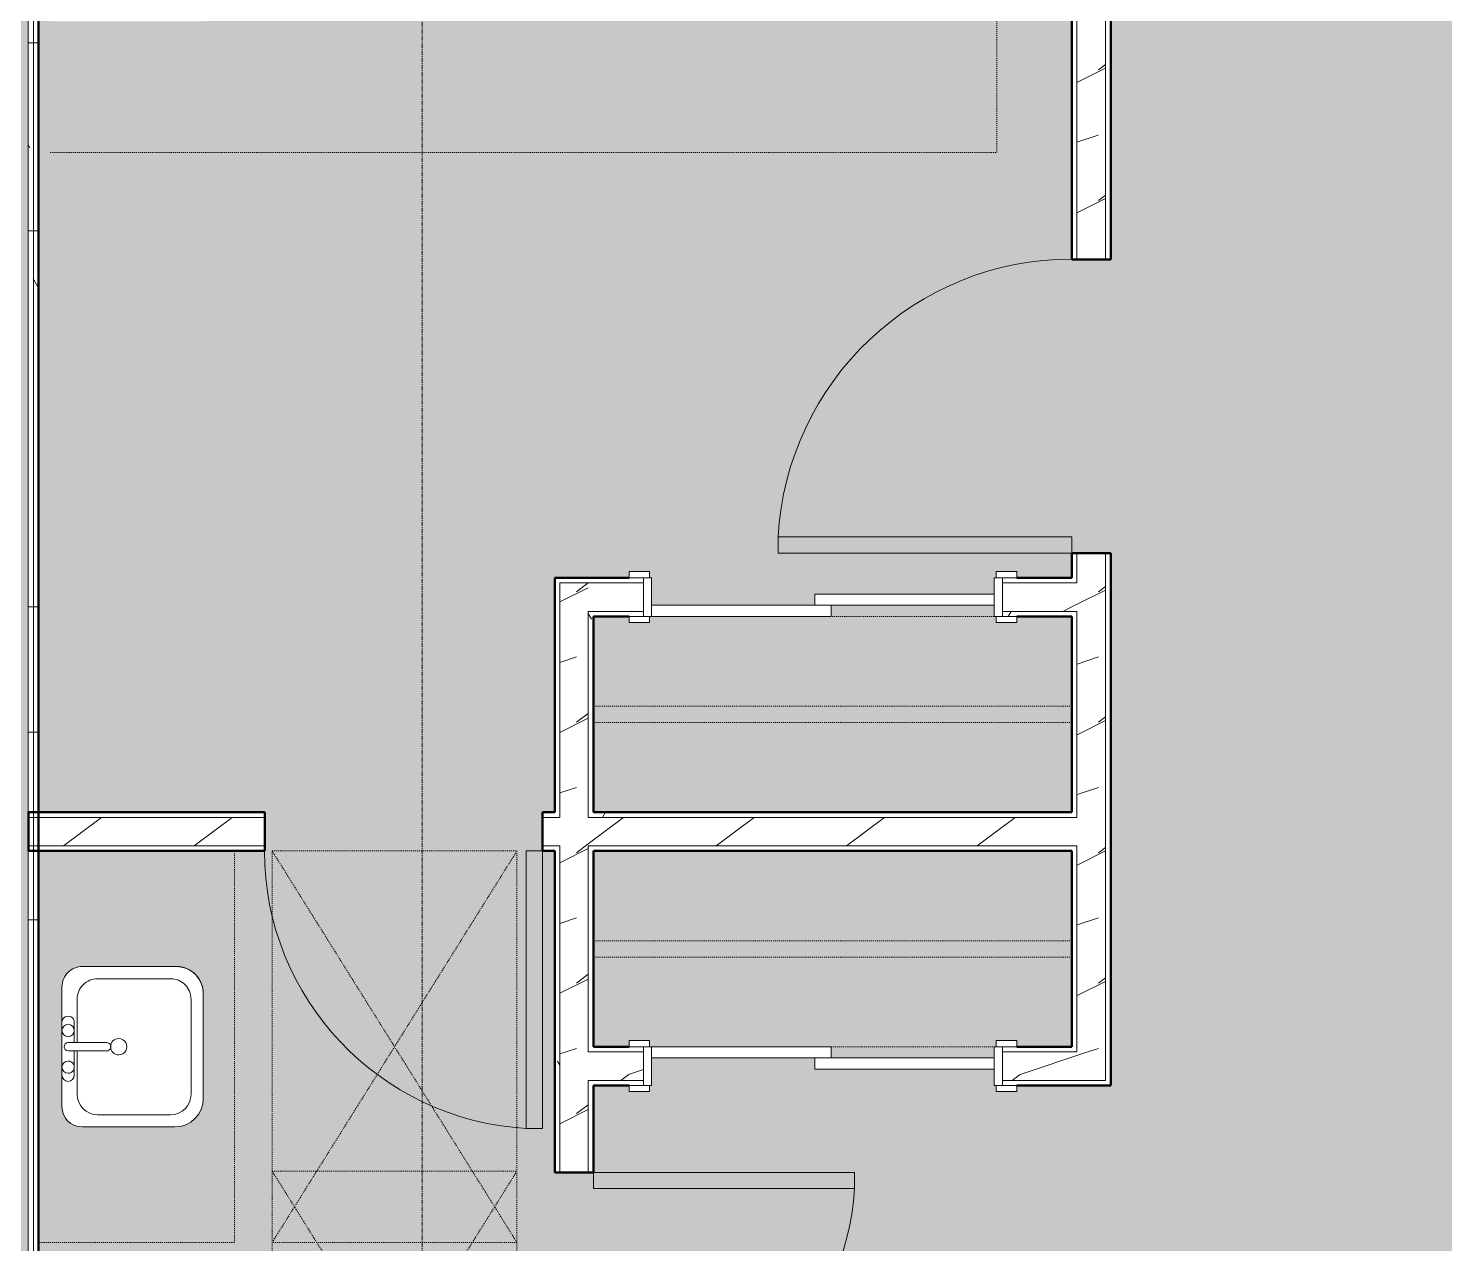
# Model space of a CAD drawing. Header units: inches. Extents: x -4218 to -1814, y 9706 to 12426.
# Drawn here: x -3202.6 to -3029, y 10535.7 to 10684.7 of the extents above; entities that cross this region are included whole.
import ezdxf

# ---------------------------------------------------------------- set-up
doc = ezdxf.new("R2010")
doc.units = ezdxf.units.IN
doc.header["$MEASUREMENT"] = 0
doc.linetypes.add('Dash', pattern=[0.25, 0.125, -0.125])
doc.linetypes.add('Grid Line 1_2_', pattern=[0.875, 0.5, -0.125, 0.125, -0.125])
for name, color, linetype, lineweight in [('0-1', 7, 'Continuous', 5), ('0-2', 10, 'Continuous', 13), ('A-AREA-PATT-4', 41, 'Continuous', 9), ('A-DOOR-1', 7, 'Continuous', 9), ('A-DOOR-2', 50, 'Continuous', 20), ('A-DOOR-FRAM-1', 50, 'Continuous', 20), ('A-GENM-HDLN-1', 7, 'Dash', 9), ('A-WALL', 113, 'Continuous', 13), ('A-WALL-2', 250, 'Continuous', 50), ('A-WALL-3', 10, 'Continuous', 13), ('A-WALL-PATT-1', 7, 'Continuous', 9), ('A-WALL-PATT-2', 253, 'Continuous', 9), ('A-WALL-PATT-4', 111, 'Continuous', 9), ('I-FURN-1', 7, 'Continuous', 9), ('I-FURN-HDLN-1', 7, 'Dash', 9), ('I-WALL-3', 2, 'Continuous', 50), ('P-SANR-FIXT-2', 7, 'Continuous', 9), ('Q-CASE-HDLN-1', 7, 'Dash', 9), ('S-GRID-1', 1, 'Grid Line 1_2_', 9)]:
    doc.layers.add(name, color=color, linetype=linetype, lineweight=lineweight)
pattern_1 = [(0, (0, 0), (30.72, 7.68), [1.267, -21.773, 1.267, -21.773, -122.88]), (0, (0, 0), (30.72, 7.68), [-46.08, 1.267, -44.813, 1.267, -21.773, -53.76]), (0, (0, 0), (30.72, 7.68), [-115.2, 1.267, -14.093, 1.267, -37.133]), (120, (11.52, 3.84), (-22.011075, 22.7643004), [1.267, -21.773, 1.267, -21.773, -122.88]), (120, (11.52, 3.84), (-22.011075, 22.7643004), [-46.08, 1.267, -44.813, 1.267, -21.773, -53.76]), (120, (11.52, 3.84), (-22.011075, 22.7643004), [-115.2, 1.267, -14.093, 1.267, -37.133]), (240, (15.36, 19.2), (-8.708925, -30.4443004), [1.267, -21.773, 1.267, -21.773, -122.88]), (240, (15.36, 19.2), (-8.708925, -30.4443004), [-46.08, 1.267, -44.813, 1.267, -21.773, -53.76]), (240, (15.36, 19.2), (-8.708925, -30.4443004), [-115.2, 1.267, -14.093, 1.267, -37.133])]
pattern_2 = [(216.87, (6.397, 15.994), (47.9809429, 31.9870857), [7.997, -71.971]), (206.565, (15.994, 11.196), (-15.993714, -15.9941327), [17.881, -17.881]), (198.435, (15.994, 3.199), (-31.9867405, -15.9938803), [10.115, -40.461])]

# ---------------------------------------------------------------- blocks, each defined once
blk = doc.blocks.new('Single-Flush - 32_ x 84_-1372863-FLOOR PLAN - 3RD FLOOR')
at = {"layer": 'A-DOOR-1'}
blk.add_arc((16, -2.37), 32.07, 180, 266.4241, dxfattribs=at)
at = {"layer": 'A-DOOR-2'}
for p, q in [((14, -2.37), (14, -34.38)), ((16, -2.37), (14, -2.37)), ((16, -2.37), (16, -34.38)), ((16, -34.38), (14, -34.38))]:
    blk.add_line(p, q, dxfattribs=at)
blk = doc.blocks.new('Single-Flush - 36_ x 84_-1372824-FLOOR PLAN - 3RD FLOOR')
at = {"layer": 'A-DOOR-1'}
blk.add_arc((18, -2.37), 36.07, 180, 266.8211, dxfattribs=at)
at = {"layer": 'A-DOOR-2'}
for p, q in [((16, -2.37), (16, -38.39)), ((18, -2.37), (16, -2.37)), ((18, -2.37), (18, -38.39)), ((18, -38.39), (16, -38.39))]:
    blk.add_line(p, q, dxfattribs=at)
blk = doc.blocks.new('FOLDING_SLIDING CLOSET - 42_ x 80_-1372841-FLOOR PLAN - 3RD FLOOR')
at = {"layer": 'A-DOOR-1'}
for p, q in [((-23.75, 3.25), (-21.25, 3.25)), ((-23.75, 2.5), (-23.75, 3.25)), ((-21.25, 2.5), (-23.75, 2.5)), ((-21.25, 3.25), (-21.25, 2.5)), ((21.25, 3.25), (23.75, 3.25)), ((21.25, 2.5), (21.25, 3.25)), ((23.75, 2.5), (21.25, 2.5)), ((23.75, 3.25), (23.75, 2.5)), ((-23.75, -2.25), (-21.25, -2.25)), ((-23.75, -3), (-23.75, -2.25)), ((-21.25, -3), (-23.75, -3)), ((-21.25, -2.25), (-21.25, -3)), ((21.25, -2.25), (23.75, -2.25)), ((21.25, -3), (21.25, -2.25)), ((23.75, -3), (21.25, -3)), ((23.75, -2.25), (23.75, -3))]:
    blk.add_line(p, q, dxfattribs=at)
at = {"layer": 'A-DOOR-2'}
for p, q in [((-1, 0.5), (21, 0.5)), ((-1, -0.88), (-1, 0.5)), ((21, 0.5), (21, -0.88)), ((-21, -0.88), (1, -0.88)), ((-21, -2.25), (-21, -0.88)), ((21, -0.88), (-1, -0.88)), ((1, -0.88), (1, -2.25)), ((1, -2.25), (-21, -2.25))]:
    blk.add_line(p, q, dxfattribs=at)
at = {"layer": 'A-DOOR-FRAM-1'}
for p, q in [((-22, 2.5), (-21, 2.5)), ((-22, -2.25), (-22, 2.5)), ((-21, 2.5), (-21, -2.25)), ((21, 2.5), (22, 2.5)), ((21, -2.25), (21, 2.5)), ((22, 2.5), (22, -2.25)), ((-21, -2.25), (-22, -2.25)), ((22, -2.25), (21, -2.25))]:
    blk.add_line(p, q, dxfattribs=at)
blk = doc.blocks.new('OD_CW_Closet - OD_CW_Closet-V31-FLOOR PLAN - 3RD FLOOR')
at = {"layer": 'Q-CASE-HDLN-1'}
for p, q in [((7.5, 24), (0.74, 24)), ((0.74, 24), (0.74, 0)), ((30.25, 24), (10.25, 24)), ((59.38, 24), (55, 24)), ((59.38, 0), (59.38, 24)), ((0.74, 13), (59.38, 13)), ((0.74, 11), (59.38, 11)), ((0.74, 0), (59.38, 0))]:
    blk.add_line(p, q, dxfattribs=at)
blk = doc.blocks.new('OD_CW_Closet - OD_CW_Closet-V32-FLOOR PLAN - 3RD FLOOR')
at = {"layer": 'Q-CASE-HDLN-1'}
for p, q in [((59.38, 24), (0.74, 24)), ((0.74, 24), (0.74, 0)), ((59.38, 0), (59.38, 24)), ((0.74, 13), (59.38, 13)), ((0.74, 11), (59.38, 11)), ((0.74, 0), (7.5, 0)), ((10.25, 0), (30.25, 0)), ((55, 0), (59.38, 0))]:
    blk.add_line(p, q, dxfattribs=at)
blk = doc.blocks.new('FOLDING_SLIDING CLOSET - 42_ x 80_-1372832-FLOOR PLAN - 3RD FLOOR')
at = {"layer": 'A-DOOR-1'}
for p, q in [((-21.25, 3), (-23.75, 3)), ((-23.75, 3), (-23.75, 2.25)), ((-23.75, 2.25), (-21.25, 2.25)), ((-21.25, 2.25), (-21.25, 3)), ((23.75, 3), (21.25, 3)), ((21.25, 3), (21.25, 2.25)), ((21.25, 2.25), (23.75, 2.25)), ((23.75, 2.25), (23.75, 3)), ((-21.25, -2.5), (-23.75, -2.5)), ((-23.75, -2.5), (-23.75, -3.25)), ((-23.75, -3.25), (-21.25, -3.25)), ((-21.25, -3.25), (-21.25, -2.5)), ((23.75, -2.5), (21.25, -2.5)), ((21.25, -2.5), (21.25, -3.25)), ((21.25, -3.25), (23.75, -3.25)), ((23.75, -3.25), (23.75, -2.5))]:
    blk.add_line(p, q, dxfattribs=at)
at = {"layer": 'A-DOOR-2'}
for p, q in [((1, 2.25), (-21, 2.25)), ((-21, 2.25), (-21, 0.88)), ((1, 0.88), (1, 2.25)), ((-21, 0.88), (1, 0.88)), ((21, 0.88), (-1, 0.88)), ((-1, 0.88), (-1, -0.5)), ((21, -0.5), (21, 0.88)), ((-1, -0.5), (21, -0.5))]:
    blk.add_line(p, q, dxfattribs=at)
at = {"layer": 'A-DOOR-FRAM-1'}
for p, q in [((-21, 2.25), (-22, 2.25)), ((-22, 2.25), (-22, -2.5)), ((-21, -2.5), (-21, 2.25)), ((21, 2.25), (21, -2.5)), ((22, 2.25), (21, 2.25)), ((22, -2.5), (22, 2.25)), ((-22, -2.5), (-21, -2.5)), ((21, -2.5), (22, -2.5))]:
    blk.add_line(p, q, dxfattribs=at)
blk = doc.blocks.new('Bed-Standard - King 78_ x 80_-1242963-FLOOR PLAN - 3RD FLOOR')
at = {"layer": 'I-FURN-1'}
for p, q in [((49.69, 38.2), (-28.31, 38.2)), ((-28.31, 38.2), (-28.31, -41.8)), ((49.69, -41.8), (49.69, 38.2)), ((-25.31, 36.2), (-25.31, 24.2)), ((-25.31, 36.2), (46.69, 36.2)), ((46.69, 36.2), (46.69, 24.2)), ((49.69, 24.2), (-28.31, 17.63)), ((-25.31, 24.2), (46.69, 24.2)), ((-28.31, -41.8), (49.69, -41.8))]:
    blk.add_line(p, q, dxfattribs=at)
at = {"layer": 'I-FURN-HDLN-1'}
for p, q in [((-64.31, 38.2), (-64.31, -77.8)), ((73.69, -77.8), (73.69, 38.2)), ((-64.31, -77.8), (73.69, -77.8))]:
    blk.add_line(p, q, dxfattribs=at)
blk = doc.blocks.new('M_Sink Vanity-Square - 500 x 440mm-1352614-FLOOR PLAN - 3RD FLOOR')
at = {"layer": 'P-SANR-FIXT-2'}
for p, q in [((7.96, 7.09), (-6.72, 7.09)), ((7.96, 7.09), (-6.72, 7.09)), ((3.62, 7.09), (-2.88, 7.09)), ((0.12, 5.22), (-5.22, 5.22)), ((-2.88, 5.59), (0.12, 5.59)), ((0.12, 6.33), (0.12, 1.59)), ((1.12, 6.33), (1.12, 1.59)), ((1.12, 5.59), (3.62, 5.59)), ((6.46, 5.22), (1.12, 5.22)), ((-9.22, 4.59), (-9.22, -6.73)), ((-9.22, 4.59), (-9.22, -6.73)), ((10.46, -6.91), (10.46, 4.59)), ((10.46, -6.91), (10.46, 4.59)), ((-7.72, 2.72), (-7.72, -6.23)), ((8.96, -6.23), (8.96, 2.72)), ((-5.72, -10.23), (7.14, -10.23)), ((-5.72, -10.23), (7.14, -10.23)), ((-5.22, -8.73), (6.46, -8.73))]:
    blk.add_line(p, q, dxfattribs=at)
for centre, radius, start, end in [((-6.72, 4.59), 2.5, 90, 180), ((-6.72, 4.59), 2.5, 90, 180), ((-2.88, 6.34), 0.75, 90, 270), ((-1.88, 6.34), 0.75, 360, 180), ((2.62, 6.34), 0.75, 360, 180), ((3.62, 6.34), 0.75, 270, 90), ((7.96, 4.59), 2.5, 0, 90), ((7.96, 4.59), 2.5, 360, 90), ((-5.22, 2.72), 2.5, 90, 180), ((-1.88, 6.34), 0.75, 180, 0), ((0.62, 6.33), 0.5, 360, 180), ((2.62, 6.34), 0.75, 180, 360), ((6.46, 2.72), 2.5, 0, 90), ((0.62, 0.13), 1, 360, 180), ((0.62, 0.13), 1, 180, 0), ((0.62, 1.59), 0.5, 180, 0), ((-5.72, -6.73), 3.5, 180, 270), ((-5.72, -6.73), 3.5, 180, 270), ((-5.22, -6.23), 2.5, 180, 270), ((6.46, -6.23), 2.5, 270, 0), ((7.14, -6.91), 3.32, 270, 360), ((7.14, -6.91), 3.32, 270, 0)]:
    blk.add_arc(centre, radius, start, end, dxfattribs=at)
blk = doc.blocks.new('OD_CW_Countertop - OD_CW_Countertop-V33-FLOOR PLAN - 3RD FLOOR')
at = {"layer": 'Q-CASE-HDLN-1'}
for p, q in [((0.74, 0), (48.74, 0)), ((48.74, 0), (48.74, -24))]:
    blk.add_line(p, q, dxfattribs=at)
blk = doc.blocks.new('ADA Clearances - 30_x48_-V3-FLOOR PLAN - 3RD FLOOR')
at = {"layer": 'A-GENM-HDLN-1'}
for p, q in [((-15, 24), (15, -24)), ((-15, -0.01), (-15, 24)), ((-15, 24), (15, 24)), ((15, 24), (-13.97, -22.35)), ((15, 24), (15, -24)), ((-15, -22.35), (-15, -8.65)), ((15, -24), (-0.12, -24))]:
    blk.add_line(p, q, dxfattribs=at)
blk = doc.blocks.new('ADA Clearances - 30_x48_-1721104-FLOOR PLAN - 3RD FLOOR')
at = {"layer": 'A-GENM-HDLN-1'}
for p, q in [((15, 24), (-15, -24)), ((-15, 24), (15, -24)), ((-15, -24), (-15, 24)), ((-15, 24), (15, 24)), ((15, 24), (15, -24)), ((15, -24), (-15, -24))]:
    blk.add_line(p, q, dxfattribs=at)
blk = doc.blocks.new('Single-Flush - 34_ x 84_-1372834-FLOOR PLAN - 3RD FLOOR')
at = {"layer": 'A-DOOR-1'}
blk.add_arc((17, -2.37), 34.07, 180, 266.6343, dxfattribs=at)
at = {"layer": 'A-DOOR-2'}
for p, q in [((15, -2.37), (15, -36.38)), ((17, -2.37), (15, -2.37)), ((17, -2.37), (17, -36.38)), ((17, -36.38), (15, -36.38))]:
    blk.add_line(p, q, dxfattribs=at)
blk = doc.blocks.new('CTR - 1st Phase - Unit Layouts_rvt-1-FLOOR PLAN - 3RD FLOOR')
at = {"layer": 'A-WALL-PATT-1'}
h = blk.add_hatch(dxfattribs=at)
h.set_pattern_fill('FP_1', color=256, style=0, pattern_type=2)
h.set_pattern_definition(pattern_1)
h.paths.add_polyline_path([(-3074.05, 10559.84), (-3074.05, 10584.46), (-3074.67, 10584.46), (-3074.67, 10559.84)], flags=0)
h.paths.add_polyline_path([(-3074.67, 10587.96), (-3074.05, 10587.96), (-3074.05, 10613.21), (-3074.67, 10613.21), (-3074.67, 10588.59)], flags=0)
h.paths.add_polyline_path([(-3074.67, 10616.71), (-3074.05, 10616.71), (-3074.05, 10620.34), (-3074.67, 10620.34), (-3074.67, 10617.34)], flags=0)
h.paths.add_polyline_path([(-3074.05, 10656.34), (-3074.05, 10843.14), (-3074.67, 10843.14), (-3074.67, 10656.34)], flags=0)
h = blk.add_hatch(dxfattribs=at)
h.set_pattern_fill('FP_1', color=256, style=0, pattern_type=2)
h.set_pattern_definition(pattern_1)
h.paths.add_polyline_path([(-3137.44, 10458.79), (-3137.44, 10512.44), (-3138.06, 10512.44), (-3138.06, 10458.79), (-3137.45, 10458.79)], flags=0)
h.paths.add_polyline_path([(-3138.06, 10544.44), (-3137.44, 10544.44), (-3137.44, 10584.46), (-3138.06, 10584.46), (-3138.06, 10550.77)], flags=0)
h.paths.add_polyline_path([(-3137.44, 10587.96), (-3137.44, 10617.34), (-3138.06, 10617.34), (-3138.06, 10587.96)], flags=0)
h = blk.add_hatch(dxfattribs=at)
h.set_pattern_fill('FP_1', color=256, style=0, pattern_type=2)
h.set_pattern_definition(pattern_1)
h.paths.add_polyline_path([(-3133.94, 10458.79), (-3133.31, 10458.79), (-3133.31, 10495.41), (-3133.94, 10495.41), (-3133.94, 10459.16)], flags=0)
h.paths.add_polyline_path([(-3133.94, 10498.91), (-3133.31, 10498.91), (-3133.31, 10512.44), (-3133.94, 10512.44), (-3133.94, 10510.55)], flags=0)
h.paths.add_polyline_path([(-3133.94, 10544.44), (-3133.31, 10544.44), (-3133.31, 10555.71), (-3133.94, 10555.71), (-3133.94, 10550.77)], flags=0)
h.paths.add_polyline_path([(-3133.31, 10559.21), (-3133.31, 10584.46), (-3133.94, 10584.46), (-3133.94, 10559.21)], flags=0)
h.paths.add_polyline_path([(-3133.31, 10587.96), (-3133.31, 10613.21), (-3133.94, 10613.21), (-3133.94, 10587.96)], flags=0)
h = blk.add_hatch(dxfattribs=at)
h.set_pattern_fill('FP_1', color=256, style=0, pattern_type=2)
h.set_pattern_definition(pattern_1)
h.paths.add_polyline_path([(-3074.67, 10612.59), (-3074.67, 10613.21), (-3083.19, 10613.21), (-3083.19, 10612.59), (-3075.87, 10612.59)], flags=0)
h.paths.add_polyline_path([(-3127.19, 10612.59), (-3127.19, 10613.21), (-3133.31, 10613.21), (-3133.31, 10612.59), (-3128.94, 10612.59)], flags=0)
h = blk.add_hatch(dxfattribs=at)
h.set_pattern_fill('FP_1', color=256, style=0, pattern_type=2)
h.set_pattern_definition(pattern_1)
h.paths.add_polyline_path([(-3077.51, 10587.96), (-3074.67, 10587.96), (-3074.67, 10588.59), (-3133.31, 10588.59), (-3133.31, 10587.96), (-3092.76, 10587.96)], flags=0)
h.paths.add_polyline_path([(-3139.57, 10587.96), (-3138.06, 10587.96), (-3138.06, 10588.59), (-3139.57, 10588.59)], flags=0)
h.paths.add_polyline_path([(-3173.57, 10587.96), (-3173.57, 10588.59), (-3201.32, 10588.59), (-3201.32, 10587.96), (-3181.13, 10587.96)], flags=0)
at = {"layer": 'A-WALL-PATT-2'}
h = blk.add_hatch(dxfattribs=at)
h.set_pattern_fill('FP_2', color=256, style=0, pattern_type=2)
h.set_pattern_definition(pattern_2)
h.paths.add_polyline_path([(-3070.55, 10559.21), (-3070.55, 10620.34), (-3074.05, 10620.34), (-3074.03, 10559.21)], flags=0)
h.paths.add_polyline_path([(-3074.05, 10656.34), (-3070.55, 10656.34), (-3070.55, 10843.14), (-3074.05, 10843.14), (-3074.05, 10671.42)], flags=0)
h = blk.add_hatch(dxfattribs=at)
h.set_pattern_fill('FP_2', color=256, style=0, pattern_type=2)
h.set_pattern_definition(pattern_2)
h.paths.add_polyline_path([(-3137.44, 10457.54), (-3133.94, 10457.54), (-3133.94, 10512.44), (-3137.44, 10512.44), (-3137.44, 10459.68)], flags=0)
h.paths.add_polyline_path([(-3133.94, 10544.44), (-3133.94, 10616.71), (-3137.44, 10616.71), (-3137.44, 10544.44)], flags=0)
h = blk.add_hatch(dxfattribs=at)
h.set_pattern_fill('FP_2', color=256, style=0, pattern_type=2)
h.set_pattern_definition(pattern_2)
h.paths.add_polyline_path([(-3075.83, 10613.21), (-3074.05, 10613.21), (-3074.05, 10616.71), (-3083.19, 10616.71), (-3083.19, 10613.21)], flags=0)
h.paths.add_polyline_path([(-3133.31, 10613.21), (-3127.19, 10613.21), (-3127.19, 10616.71), (-3133.94, 10616.71), (-3133.94, 10613.21)], flags=0)
h = blk.add_hatch(dxfattribs=at)
h.set_pattern_fill('FP_2', color=256, style=0, pattern_type=2)
h.set_pattern_definition(pattern_2)
h.paths.add_polyline_path([(-3092.76, 10584.46), (-3074.05, 10584.46), (-3074.05, 10587.96), (-3133.94, 10587.96), (-3133.94, 10584.46), (-3126.53, 10584.46)], flags=0)
h.paths.add_polyline_path([(-3139.57, 10584.46), (-3137.44, 10584.46), (-3137.44, 10587.96), (-3139.57, 10587.96)], flags=0)
h.paths.add_polyline_path([(-3181.13, 10584.46), (-3173.57, 10584.46), (-3173.57, 10587.96), (-3201.32, 10587.96), (-3201.32, 10584.46), (-3194.06, 10584.46)], flags=0)
h = blk.add_hatch(dxfattribs=at)
h.set_pattern_fill('FP_2', color=256, style=0, pattern_type=2)
h.set_pattern_definition(pattern_2)
h.paths.add_polyline_path([(-3079.66, 10555.71), (-3070.55, 10555.71), (-3070.55, 10559.21), (-3083.19, 10559.21), (-3083.19, 10555.71)], flags=0)
h.paths.add_polyline_path([(-3127.19, 10555.71), (-3127.19, 10559.21), (-3133.94, 10559.21), (-3133.94, 10555.71), (-3133.31, 10555.71)], flags=0)
at = {"layer": 'A-WALL-2'}
for p, q in [((-3074.67, 10843.14), (-3074.67, 10656.34)), ((-3069.92, 10656.34), (-3069.92, 10843.14)), ((-3074.67, 10656.34), (-3069.92, 10656.34)), ((-3074.67, 10620.34), (-3074.67, 10617.34)), ((-3069.92, 10620.34), (-3074.67, 10620.34)), ((-3069.92, 10559.84), (-3069.92, 10620.34)), ((-3137.44, 10617.34), (-3138.06, 10617.34)), ((-3138.06, 10617.34), (-3138.06, 10588.59)), ((-3133.31, 10617.34), (-3137.44, 10617.34)), ((-3128.94, 10617.34), (-3133.31, 10617.34)), ((-3074.67, 10617.34), (-3081.44, 10617.34)), ((-3133.31, 10588.59), (-3133.31, 10612.59)), ((-3133.31, 10612.59), (-3128.94, 10612.59)), ((-3081.44, 10612.59), (-3074.67, 10612.59)), ((-3074.67, 10612.59), (-3074.67, 10588.59)), ((-3173.57, 10588.59), (-3202.57, 10588.59)), ((-3202.57, 10588.59), (-3202.57, 10583.84)), ((-3173.57, 10583.84), (-3173.57, 10588.59)), ((-3138.06, 10588.59), (-3139.57, 10588.59)), ((-3139.57, 10588.59), (-3139.57, 10583.84)), ((-3074.67, 10588.59), (-3133.31, 10588.59)), ((-3202.57, 10583.84), (-3173.57, 10583.84)), ((-3139.57, 10583.84), (-3138.06, 10583.84)), ((-3138.06, 10583.84), (-3138.06, 10544.44)), ((-3133.31, 10559.84), (-3133.31, 10583.84)), ((-3133.31, 10583.84), (-3074.67, 10583.84)), ((-3074.67, 10583.84), (-3074.67, 10559.84)), ((-3128.94, 10559.84), (-3133.31, 10559.84)), ((-3074.67, 10559.84), (-3081.44, 10559.84)), ((-3069.92, 10555.71), (-3069.92, 10559.84)), ((-3133.31, 10555.09), (-3128.94, 10555.09)), ((-3133.31, 10544.44), (-3133.31, 10555.09)), ((-3081.44, 10555.09), (-3069.92, 10555.09)), ((-3069.92, 10555.09), (-3069.92, 10555.71)), ((-3138.06, 10544.44), (-3133.31, 10544.44))]:
    blk.add_line(p, q, dxfattribs=at)
at = {"layer": 'A-WALL-3'}
for p, q in [((-3074.05, 10656.34), (-3074.05, 10843.14)), ((-3070.55, 10656.34), (-3070.55, 10843.14)), ((-3074.05, 10616.71), (-3074.05, 10620.34)), ((-3070.55, 10559.84), (-3070.55, 10620.34)), ((-3137.44, 10616.71), (-3137.44, 10587.96)), ((-3137.44, 10616.71), (-3133.94, 10616.71)), ((-3133.94, 10616.71), (-3133.31, 10616.71)), ((-3133.31, 10616.71), (-3127.19, 10616.71)), ((-3083.19, 10616.71), (-3074.67, 10616.71)), ((-3074.05, 10616.71), (-3074.67, 10616.71)), ((-3133.94, 10613.21), (-3133.94, 10587.96)), ((-3133.94, 10613.21), (-3133.31, 10613.21)), ((-3133.31, 10613.21), (-3127.19, 10613.21)), ((-3083.19, 10613.21), (-3074.67, 10613.21)), ((-3074.05, 10613.21), (-3074.67, 10613.21)), ((-3074.05, 10587.96), (-3074.05, 10613.21)), ((-3202.57, 10587.96), (-3173.57, 10587.96)), ((-3139.57, 10587.96), (-3138.06, 10587.96)), ((-3138.06, 10587.96), (-3137.44, 10587.96)), ((-3137.44, 10587.96), (-3138.06, 10587.96)), ((-3133.94, 10587.96), (-3133.31, 10587.96)), ((-3133.31, 10587.96), (-3133.94, 10587.96)), ((-3133.31, 10587.96), (-3074.67, 10587.96)), ((-3074.05, 10587.96), (-3074.67, 10587.96)), ((-3202.57, 10584.46), (-3173.57, 10584.46)), ((-3139.57, 10584.46), (-3138.06, 10584.46)), ((-3137.44, 10584.46), (-3138.06, 10584.46)), ((-3138.06, 10584.46), (-3137.44, 10584.46)), ((-3137.44, 10584.46), (-3137.44, 10544.44)), ((-3133.31, 10584.46), (-3133.94, 10584.46)), ((-3133.94, 10584.46), (-3133.94, 10559.21)), ((-3133.94, 10584.46), (-3133.31, 10584.46)), ((-3133.31, 10584.46), (-3074.67, 10584.46)), ((-3074.05, 10584.46), (-3074.67, 10584.46)), ((-3074.05, 10559.84), (-3074.05, 10584.46)), ((-3074.05, 10559.84), (-3074.05, 10559.21)), ((-3070.55, 10559.84), (-3070.55, 10559.21)), ((-3133.94, 10559.21), (-3133.31, 10559.21)), ((-3127.19, 10559.21), (-3133.31, 10559.21)), ((-3074.05, 10559.21), (-3083.19, 10559.21)), ((-3070.55, 10559.21), (-3070.55, 10555.71)), ((-3133.94, 10555.71), (-3133.31, 10555.71)), ((-3133.94, 10555.71), (-3133.94, 10544.44)), ((-3127.19, 10555.71), (-3133.31, 10555.71)), ((-3070.55, 10555.71), (-3083.19, 10555.71))]:
    blk.add_line(p, q, dxfattribs=at)
at = {"layer": '0-2'}
for name, p, rotation in [('Bed-Standard - King 78_ x 80_-1242963-FLOOR PLAN - 3RD FLOOR', (-3161.68, 10733.78), 89.99999999994108), ('Single-Flush - 36_ x 84_-1372824-FLOOR PLAN - 3RD FLOOR', (-3072.3, 10638.34), 269.9999999999845), ('OD_CW_Closet - OD_CW_Closet-V32-FLOOR PLAN - 3RD FLOOR', (-3073.94, 10612.59), 180), ('OD_CW_Countertop - OD_CW_Countertop-V33-FLOOR PLAN - 3RD FLOOR', (-3177.32, 10584.58), 269.9999999999339), ('OD_CW_Closet - OD_CW_Closet-V31-FLOOR PLAN - 3RD FLOOR', (-3073.94, 10583.84), 180), ('M_Sink Vanity-Square - 500 x 440mm-1352614-FLOOR PLAN - 3RD FLOOR', (-3191.36, 10559.22), 89.99999999994233), ('Single-Flush - 32_ x 84_-1372863-FLOOR PLAN - 3RD FLOOR', (-3135.69, 10528.44), 89.99999999998012)]:
    blk.add_blockref(name, p, dxfattribs=dict(at, rotation=rotation))
for name, p in [('FOLDING_SLIDING CLOSET - 42_ x 80_-1372841-FLOOR PLAN - 3RD FLOOR', (-3105.19, 10614.84)), ('Single-Flush - 34_ x 84_-1372834-FLOOR PLAN - 3RD FLOOR', (-3156.57, 10586.21)), ('ADA Clearances - 30_x48_-1721104-FLOOR PLAN - 3RD FLOOR', (-3157.69, 10559.84)), ('FOLDING_SLIDING CLOSET - 42_ x 80_-1372832-FLOOR PLAN - 3RD FLOOR', (-3105.19, 10557.59)), ('ADA Clearances - 30_x48_-V3-FLOOR PLAN - 3RD FLOOR', (-3157.69, 10520.59))]:
    blk.add_blockref(name, p, dxfattribs=at)
blk = doc.blocks.new('CTR - 1st Phase - Shell_rvt-1-FLOOR PLAN - 3RD FLOOR')
at = {"layer": 'S-GRID-1'}
blk.add_line((-3154.32, 9836.18), (-3154.32, 12376.79), dxfattribs=at)

msp = doc.modelspace()

# ---------------------------------------------------------------- hatches: boundary and pattern name
at = {"layer": 'A-AREA-PATT-4'}
h = msp.add_hatch(color=256, dxfattribs=at)
h.paths.add_polyline_path([(-3029.42374, 10476.7894), (-3031.17374, 10476.7894), (-3031.17374, 10512.7894), (-3029.42374, 10512.7894), (-3029.42374, 10477.76979)], flags=0)
h.paths.add_polyline_path([(-3011.07043, 10458.7894), (-2963.07374, 10458.7894), (-2963.07374, 10471.0394), (-2949.57374, 10471.0394), (-2949.57374, 10458.7894), (-2947.57374, 10458.7894), (-2947.57374, 10471.0394), (-2934.07374, 10471.0394), (-2934.07374, 10458.7894), (-2919.32374, 10458.7894), (-2919.32374, 10473.5394), (-2931.57374, 10473.5394), (-2931.57374, 10484.0394), (-2919.32374, 10484.0394), (-2919.32374, 10485.5394), (-2931.57374, 10485.5394), (-2931.57374, 10496.0394), (-2919.32374, 10496.0394), (-2919.32374, 10496.90751), (-2919.69874, 10496.90751), (-2919.69874, 10496.7894), (-2943.69874, 10496.7894), (-2943.69874, 10526.7894), (-2919.32374, 10526.7894), (-2919.32374, 10527.5394), (-2931.57374, 10527.5394), (-2931.57374, 10529.7894), (-2943.32374, 10529.7894), (-2943.32374, 10529.2894), (-2943.86681, 10529.2894), (-2943.91606, 10529.50578), (-2943.98911, 10529.67162), (-2944.02672, 10529.95391), (-2944.07374, 10530.0394), (-2944.07374, 10537.91866), (-2944.82374, 10537.95101), (-2944.82374, 10537.9769), (-2945.09161, 10538.0394), (-2945.16213, 10538.2894), (-2945.19874, 10538.2894), (-2945.16213, 10541.7894), (-2945.13624, 10541.7894), (-2945.04374, 10542.06262), (-2944.82374, 10542.12778), (-2944.82374, 10542.16014), (-2944.07374, 10542.16014), (-2944.07374, 10550.1644), (-2943.9999, 10550.34367), (-2943.96243, 10550.61943), (-2943.87928, 10550.80344), (-2943.86681, 10550.9144), (-2943.32374, 10550.9144), (-2943.32374, 10550.2894), (-2931.57374, 10550.2894), (-2931.57374, 10562.0394), (-2919.32374, 10562.0394), (-2919.32374, 10563.5394), (-2931.57374, 10563.5394), (-2931.57374, 10574.0394), (-2919.32374, 10574.0394), (-2919.32374, 10575.5394), (-2931.57374, 10575.5394), (-2931.57374, 10576.4144), (-2956.82374, 10576.4144), (-2956.82374, 10552.4144), (-2957.57374, 10552.4144), (-2957.57374, 10551.9144), (-2971.44874, 10551.9144), (-2971.44874, 10551.4144), (-2971.94874, 10551.4144), (-2971.94874, 10551.9144), (-2972.94874, 10551.9144), (-2972.94874, 10552.4144), (-2973.69874, 10552.4144), (-2973.69874, 10551.9144), (-2974.69874, 10551.9144), (-2974.69874, 10551.4144), (-2975.19874, 10551.4144), (-2975.19874, 10551.9144), (-2989.07374, 10551.9144), (-2989.07374, 10552.4144), (-2989.82374, 10552.4144), (-2989.82374, 10576.4144), (-2991.69874, 10576.4144), (-2991.72079, 10549.683), (-2991.75639, 10549.59705), (-2991.89559, 10549.5394), (-2992.79167, 10549.51831), (-2992.79167, 10549.2894), (-2995.41484, 10549.2894), (-2995.41484, 10549.0394), (-2996.00539, 10549.0394), (-2996.00539, 10549.2894), (-2996.59595, 10549.2894), (-2996.59595, 10549.0394), (-2997.1865, 10549.0394), (-2997.1865, 10549.2894), (-2997.77705, 10549.2894), (-2997.77705, 10549.0394), (-2998.3676, 10549.0394), (-2998.3676, 10549.2894), (-2998.95815, 10549.2894), (-2998.95815, 10549.0394), (-2999.5487, 10549.0394), (-2999.5487, 10549.2894), (-3008.90619, 10549.2894), (-3008.93973, 10549.0394), (-3010.87469, 10549.0394), (-3010.87469, 10549.2894), (-3014.60579, 10549.2894), (-3014.60579, 10549.5394), (-3015.55283, 10549.5461), (-3015.69874, 10549.73625), (-3015.69874, 10576.4144), (-3027.92374, 10576.4144), (-3027.92374, 10581.7894), (-2931.57374, 10581.7894), (-2931.57374, 10586.0394), (-2919.32374, 10586.0394), (-2919.32374, 10698.50269), (-2935.44874, 10698.50269), (-2935.44874, 10716.50269), (-2931.44874, 10716.50269), (-2931.44874, 10752.50269), (-2935.44874, 10752.50269), (-2935.44874, 10770.50269), (-2919.32374, 10770.50269), (-2919.32374, 10842.5144), (-3022.11124, 10842.5144), (-3022.13517, 10845.3894), (-3060.13624, 10845.3894), (-3060.13624, 10842.5144), (-3069.92374, 10842.5144), (-3069.92374, 10656.3394), (-3074.67374, 10656.3394), (-3074.67374, 10842.5144), (-3094.22754, 10842.5144), (-3094.22754, 10814.9894), (-3092.92374, 10814.9894), (-3092.92374, 10810.2394), (-3100.36124, 10810.2394), (-3100.36124, 10814.9894), (-3098.97754, 10814.9894), (-3098.97754, 10842.5144), (-3103.98624, 10842.5144), (-3103.98624, 10820.2019), (-3131.86124, 10820.2019), (-3131.86124, 10842.5144), (-3132.37374, 10842.5144), (-3132.37374, 10814.9894), (-3130.36124, 10814.9894), (-3130.36124, 10810.2394), (-3137.12374, 10810.2394), (-3137.12374, 10842.5144), (-3201.32374, 10842.5144), (-3201.32374, 10588.5894), (-3173.57374, 10588.5894), (-3173.57374, 10583.8394), (-3201.32374, 10583.8394), (-3201.32374, 10526.23671), (-3193.59752, 10526.23671), (-3192.6331, 10526.10974), (-3191.7344, 10525.73749), (-3190.96268, 10525.14532), (-3190.37051, 10524.3736), (-3189.99134, 10523.42233), (-3189.87129, 10522.51049), (-3189.87129, 10521.12215), (-3186.84752, 10521.46987), (-3185.84752, 10522.66162), (-3184.84752, 10523.22839), (-3183.84752, 10523.49633), (-3182.84371, 10523.67333), (-3181.84752, 10523.76049), (-3179.85513, 10523.58618), (-3177.84752, 10523.04824), (-3175.84752, 10522.3203), (-3173.84752, 10521.38768), (-3171.84752, 10520.00025), (-3170.84752, 10519.00025), (-3170.34752, 10518.13423), (-3169.84752, 10516.76049), (-3169.84752, 10515.76049), (-3170.34752, 10514.38675), (-3170.84752, 10513.52072), (-3171.84752, 10512.52072), (-3173.84752, 10511.13329), (-3175.84752, 10510.20068), (-3177.84752, 10509.47274), (-3179.85513, 10508.9348), (-3181.84752, 10508.76049), (-3183.33799, 10508.9348), (-3183.84752, 10509.02464), (-3184.84752, 10509.29259), (-3185.84752, 10509.85935), (-3186.84752, 10511.05111), (-3189.87129, 10511.39883), (-3189.87129, 10510.01049), (-3189.99826, 10509.04607), (-3190.37051, 10508.14738), (-3190.96268, 10507.37565), (-3191.7344, 10506.78349), (-3192.6331, 10506.41123), (-3193.9111, 10506.28427), (-3201.32374, 10506.28427), (-3201.32374, 10458.7894), (-3178.81285, 10458.7894), (-3178.81285, 10494.7894), (-3174.06285, 10494.7894), (-3174.06285, 10458.7894), (-3138.06285, 10458.7894), (-3138.06285, 10512.4394), (-3133.31285, 10512.4394), (-3133.31285, 10499.5394), (-3123.54329, 10499.5394), (-3123.54329, 10494.7894), (-3133.31285, 10494.7894), (-3133.31285, 10458.7894), (-3092.12374, 10458.7894), (-3092.12374, 10476.7894), (-3082.52374, 10476.7894), (-3082.52374, 10494.7894), (-3087.54329, 10494.7894), (-3087.54329, 10499.5394), (-3077.77374, 10499.5394), (-3077.77374, 10476.7894), (-3065.42374, 10476.7894), (-3065.42374, 10474.8519), (-3064.79874, 10474.8519), (-3064.79874, 10472.7894), (-3030.04874, 10472.7894), (-3030.04874, 10474.8519), (-3029.42374, 10474.8519), (-3029.42374, 10476.7894), (-3018.14874, 10476.7894), (-3018.14874, 10458.7894), (-3018.10354, 10458.7894)], flags=0)
h.paths.add_polyline_path([(-3093.04329, 10459.83746), (-3118.04329, 10459.83746), (-3118.04329, 10485.83746), (-3093.04329, 10485.83746), (-3093.04329, 10466.33746)], flags=0)
h.paths.add_polyline_path([(-2991.46001, 10460.7894), (-3004.57374, 10460.7894), (-3004.57374, 10490.7894), (-2968.82374, 10490.7894), (-2968.82374, 10460.7894)], flags=0)
h.paths.add_polyline_path([(-2951.31218, 10471.7894), (-2951.31218, 10473.28865), (-2950.82374, 10473.28865), (-2950.82374, 10471.7894)], flags=0)
h.paths.add_polyline_path([(-2946.32374, 10471.7894), (-2946.32374, 10473.28865), (-2945.83529, 10473.28865), (-2945.83529, 10471.7894)], flags=0)
h.paths.add_polyline_path([(-2932.32374, 10482.30095), (-2933.82299, 10482.30095), (-2933.82299, 10482.7894), (-2932.32374, 10482.7894)], flags=0)
h.paths.add_polyline_path([(-2951.68199, 10483.5394), (-2951.69448, 10483.5394), (-2951.66213, 10484.2894), (-2951.63624, 10484.2894), (-2951.5889, 10484.55456), (-2951.32374, 10484.62778), (-2951.32374, 10484.6644), (-2947.82374, 10484.62778), (-2947.82374, 10484.6019), (-2947.55586, 10484.5394), (-2947.48535, 10484.2894), (-2947.453, 10484.2894), (-2947.48535, 10483.5394), (-2947.69448, 10483.5394), (-2947.66213, 10484.2894), (-2947.63624, 10484.32403), (-2947.82374, 10484.4769), (-2947.82374, 10484.4144), (-2951.32374, 10484.45101), (-2951.35837, 10484.4769), (-2951.51124, 10484.2894), (-2951.453, 10484.2894), (-2951.48535, 10483.5394), (-2951.66213, 10483.5394)], flags=0)
h.paths.add_polyline_path([(-2933.82299, 10486.7894), (-2933.82299, 10487.27784), (-2932.32374, 10487.27784), (-2932.32374, 10486.7894), (-2933.32419, 10486.7894)], flags=0)
h.paths.add_polyline_path([(-3198.62374, 10490.0394), (-3198.62374, 10494.7894), (-3196.81285, 10494.7894), (-3196.81285, 10490.0394)], flags=0)
h.paths.add_polyline_path([(-3174.06285, 10496.48732), (-3175.81285, 10496.48732), (-3175.84752, 10496.73732), (-3199.81285, 10496.75862), (-3199.81285, 10497.98732), (-3175.81285, 10497.98732), (-3175.81285, 10498.23732), (-3174.57887, 10498.23732), (-3174.57887, 10498.4144), (-3173.07887, 10498.4144), (-3173.07887, 10498.23732), (-3157.81285, 10498.23732), (-3157.81285, 10497.98732), (-3154.81285, 10497.96602), (-3154.81285, 10496.73732), (-3157.81285, 10496.73732), (-3157.81285, 10496.48732), (-3170.81285, 10496.48732)], flags=0)
h.paths.add_polyline_path([(-3156.31285, 10498.0888), (-3156.31285, 10498.4144), (-3154.81285, 10498.4144), (-3154.81285, 10498.0888)], flags=0)
h.paths.add_polyline_path([(-2944.82374, 10538.07175), (-2944.82374, 10538.16014), (-2944.07374, 10538.19988), (-2944.07374, 10541.91866), (-2944.82374, 10541.95101), (-2944.853, 10542.00578), (-2944.98535, 10541.7894), (-2944.94874, 10541.7894), (-2944.98535, 10538.2894), (-2945.03004, 10538.25135), (-2944.85704, 10538.10075)], flags=0)
h.paths.add_polyline_path([(-2921.32374, 10544.0394), (-2919.32374, 10544.0394), (-2919.32374, 10545.5394), (-2921.32374, 10545.5394)], flags=0)
h.paths.add_polyline_path([(-3135.48823, 10544.4394), (-3138.06285, 10544.4394), (-3138.06285, 10583.8394), (-3139.57374, 10583.8394), (-3139.57374, 10588.5894), (-3138.06285, 10588.5894), (-3138.06285, 10617.3394), (-3128.93624, 10617.3394), (-3128.93624, 10618.0894), (-3126.43624, 10618.0894), (-3126.43624, 10617.3394), (-3126.18624, 10617.3394), (-3126.18624, 10613.9644), (-3106.18624, 10613.9644), (-3106.18624, 10615.3394), (-3084.18624, 10615.3394), (-3084.18624, 10617.3394), (-3083.93624, 10617.3394), (-3083.93624, 10618.0894), (-3081.43624, 10618.0894), (-3081.43624, 10617.3394), (-3074.67374, 10617.3394), (-3074.67374, 10620.3394), (-3069.92374, 10620.3394), (-3069.92374, 10555.0894), (-3081.43624, 10555.0894), (-3081.43624, 10554.3394), (-3083.93624, 10554.3394), (-3083.93624, 10555.0894), (-3084.18624, 10555.0894), (-3084.18624, 10557.0894), (-3106.18624, 10557.0894), (-3106.18624, 10558.4644), (-3126.18624, 10558.4644), (-3126.18624, 10555.0894), (-3126.43624, 10555.0894), (-3126.43624, 10554.3394), (-3128.93624, 10554.3394), (-3128.93624, 10555.0894), (-3133.31285, 10555.0894), (-3133.31285, 10544.4394), (-3133.93785, 10544.4394)], flags=0)
h.paths.add_polyline_path([(-3184.6259, 10549.99688), (-3195.94874, 10549.99688), (-3196.59578, 10550.08206), (-3197.19874, 10550.33181), (-3197.74613, 10550.76772), (-3198.1138, 10551.24688), (-3198.36355, 10551.84983), (-3198.44874, 10552.49688), (-3198.44874, 10567.18192), (-3198.36355, 10567.82896), (-3198.1138, 10568.43192), (-3197.7165, 10568.94968), (-3197.19874, 10569.34698), (-3196.59578, 10569.59673), (-3195.94874, 10569.68192), (-3184.44677, 10569.68192), (-3183.58727, 10569.56876), (-3182.78634, 10569.237), (-3182.09856, 10568.70926), (-3181.57081, 10568.02148), (-3181.23397, 10567.18192), (-3181.1259, 10566.36105), (-3181.1259, 10553.49688), (-3181.28415, 10552.49688), (-3181.59481, 10551.74688), (-3182.18657, 10550.99473), (-3182.8759, 10550.46579), (-3183.72004, 10550.11614)], flags=0)
h.paths.add_polyline_path([(-3020.23021, 10550.5394), (-3023.67374, 10550.57601), (-3023.67374, 10550.6019), (-3023.94696, 10550.6944), (-3024.01213, 10550.9144), (-3024.04448, 10550.9144), (-3024.01213, 10551.6644), (-3023.803, 10551.6644), (-3023.83535, 10550.9144), (-3023.89012, 10550.88513), (-3023.67374, 10550.75278), (-3023.67374, 10550.7894), (-3020.17374, 10550.75278), (-3020.14534, 10550.69701), (-3020.01213, 10550.9144), (-3020.04448, 10550.9144), (-3020.01213, 10551.6644), (-3019.803, 10551.6644), (-3019.83535, 10550.9144), (-3019.86124, 10550.9144), (-3019.92374, 10550.64652), (-3020.17374, 10550.57601), (-3020.17374, 10550.5394)], flags=0)
h.paths.add_polyline_path([(-3104.18624, 10558.4644), (-3084.18624, 10558.4644), (-3084.18624, 10559.8394), (-3083.93624, 10559.8394), (-3083.93624, 10560.5894), (-3081.43624, 10560.5894), (-3081.43624, 10559.8394), (-3074.67374, 10559.8394), (-3074.67374, 10583.8394), (-3133.31285, 10583.8394), (-3133.31285, 10559.8394), (-3128.93624, 10559.8394), (-3128.93624, 10560.5894), (-3126.43624, 10560.5894), (-3126.43624, 10559.8394), (-3104.18624, 10559.8394)], flags=0)
h.paths.add_polyline_path([(-2933.82299, 10572.30095), (-2933.82299, 10572.7894), (-2932.32374, 10572.7894), (-2932.32374, 10572.30095), (-2933.32419, 10572.30095)], flags=0)
h.paths.add_polyline_path([(-3019.37519, 10582.24597), (-3020.37519, 10582.24597), (-3020.37519, 10603.37888), (-3003.87519, 10603.37888), (-3003.87519, 10582.24597), (-3004.87519, 10582.24597), (-3004.87519, 10583.24347), (-3019.37519, 10583.24347)], flags=0)
h.paths.add_polyline_path([(-2991.25387, 10582.24597), (-2991.25387, 10603.37888), (-2974.75387, 10603.37888), (-2974.75387, 10582.24597), (-2975.75387, 10582.24597), (-2975.75387, 10583.24347), (-2990.25387, 10583.24347), (-2990.25387, 10582.24597), (-2991.19095, 10582.24597)], flags=0)
h.paths.add_polyline_path([(-2961.13256, 10582.24597), (-2961.13256, 10603.37888), (-2944.63256, 10603.37888), (-2944.63256, 10582.24597), (-2945.63256, 10582.24597), (-2945.63256, 10583.24347), (-2960.13256, 10583.24347), (-2960.13256, 10582.24597), (-2960.63256, 10582.24597)], flags=0)
h.paths.add_polyline_path([(-3133.31285, 10588.5894), (-3074.67374, 10588.5894), (-3074.67374, 10612.5894), (-3081.43624, 10612.5894), (-3081.43624, 10611.8394), (-3083.93624, 10611.8394), (-3083.93624, 10612.5894), (-3084.18624, 10612.5894), (-3084.18624, 10613.9644), (-3104.18624, 10613.9644), (-3104.18624, 10612.5894), (-3126.43624, 10612.5894), (-3126.43624, 10611.8394), (-3128.93624, 10611.8394), (-3128.93624, 10612.5894), (-3133.31285, 10612.5894), (-3133.31285, 10590.9851)], flags=0)
h.paths.add_polyline_path([(-2973.7271, 10643.99243), (-2980.39874, 10643.99243), (-2980.39874, 10678.99243), (-2974.39874, 10678.99243), (-2974.39874, 10679.99243), (-2938.39874, 10679.99243), (-2938.39874, 10678.99243), (-2932.39874, 10678.99243), (-2932.39874, 10643.99243)], flags=0)
h.paths.add_polyline_path([(-3181.38624, 10685.53256), (-3199.38624, 10685.53256), (-3199.38624, 10703.53256), (-3181.38624, 10703.53256)], flags=0)
h.paths.add_polyline_path([(-2999.79369, 10688.99243), (-3019.72374, 10688.99243), (-3019.72374, 10772.99243), (-2984.72374, 10772.99243), (-2984.72374, 10766.99243), (-2983.72374, 10766.99243), (-2983.72374, 10694.99243), (-2984.72374, 10694.99243), (-2984.72374, 10688.99243), (-2991.46001, 10688.99243)], flags=0)
h.paths.add_polyline_path([(-3199.88624, 10705.4644), (-3199.88624, 10783.4644), (-3119.88624, 10783.4644), (-3119.88624, 10705.4644), (-3199.38624, 10705.4644)], flags=0)
h.paths.add_polyline_path([(-2938.39874, 10781.99243), (-2974.39874, 10781.99243), (-2974.39874, 10782.99243), (-2980.39874, 10782.99243), (-2980.39874, 10817.99243), (-2932.39874, 10817.99243), (-2932.39874, 10782.99243), (-2938.39874, 10782.99243)], flags=0)
h.paths.add_polyline_path([(-3181.38624, 10787.4644), (-3199.38624, 10787.4644), (-3199.38624, 10805.4644), (-3181.38624, 10805.4644)], flags=0)
at = {"layer": 'A-WALL-PATT-4'}
h = msp.add_hatch(dxfattribs=at)
h.set_pattern_fill('FP_5', color=256, style=0, pattern_type=2)
h.set_pattern_definition([(161.57, (0.48, 0.48), (-3.83995378, -1.544e-05), [0, -27.322, 3.034, 0]), (18.43, (-0.48, 0.48), (-3.83995378, 1.544e-05), [0, -27.322, 3.034, 0]), (108.43, (0.48, 0.48), (1.919622, -9.60052459), [9.106, -21.25]), (71.57, (-0.48, 0.48), (1.919622, 9.60052459), [9.106, -21.25])])
h.paths.add_polyline_path([(-3205.92462, 10475.5394), (-3202.57374, 10475.5394), (-3202.57374, 10843.1394), (-3206.07374, 10843.1394), (-3206.07374, 10475.5394)], flags=0)
h = msp.add_hatch(dxfattribs=at)
h.set_pattern_fill('FP_1', color=256, style=0, pattern_type=2)
h.set_pattern_definition(pattern_1)
h.paths.add_polyline_path([(-3201.94874, 10476.1644), (-3201.94874, 10843.1394), (-3202.57374, 10843.1394), (-3202.57374, 10476.1644), (-3202.50532, 10476.1644)], flags=0)
h = msp.add_hatch(dxfattribs=at)
h.set_pattern_fill('FP_1', color=256, style=0, pattern_type=2)
h.set_pattern_definition(pattern_1)
h.paths.add_polyline_path([(-3201.32374, 10476.7894), (-3201.32374, 10843.1394), (-3201.94874, 10843.1394), (-3201.94874, 10476.7894)], flags=0)

# ---------------------------------------------------------------- linework, layer by layer
at = {"layer": 'A-WALL'}
for p, q in [((-3202.57374, 10843.1394), (-3202.57374, 10475.5394)), ((-3201.94874, 10843.1394), (-3201.94874, 10476.7894))]:
    msp.add_line(p, q, dxfattribs=at)
at = {"layer": 'I-WALL-3'}
msp.add_line((-3201.32374, 10476.7894), (-3201.32374, 10843.1394), dxfattribs=at)

# ---------------------------------------------------------------- block references
at = {"layer": '0-1'}
for name in ['CTR - 1st Phase - Shell_rvt-1-FLOOR PLAN - 3RD FLOOR', 'CTR - 1st Phase - Unit Layouts_rvt-1-FLOOR PLAN - 3RD FLOOR']:
    msp.add_blockref(name, (0, 0), dxfattribs=at)

doc.saveas('drawing.dxf')
